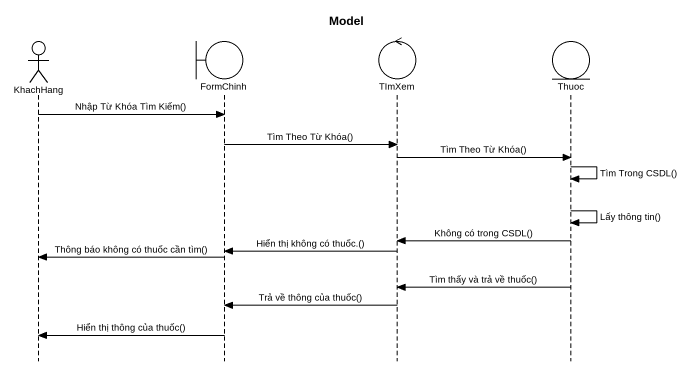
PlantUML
@startuml
title Model
hide footbox
actor KhachHang
boundary FormChinh
control TImXem
entity Thuoc

KhachHang -> FormChinh : Nhập Từ Khóa Tìm Kiếm()
FormChinh -> TImXem : Tìm Theo Từ Khóa()
TImXem -> Thuoc : Tìm Theo Từ Khóa()
Thuoc -> Thuoc : Tìm Trong CSDL()
Thuoc -> Thuoc : Lấy thông tin()
Thuoc -> TImXem : Không có trong CSDL()
TImXem -> FormChinh : Hiển thị không có thuốc.()
FormChinh -> KhachHang : Thông báo không có thuốc cần tìm()
Thuoc -> TImXem : Tìm thấy và trả về thuốc()
TImXem -> FormChinh : Trả về thông của thuốc()
FormChinh -> KhachHang : Hiển thị thông của thuốc()
@enduml
